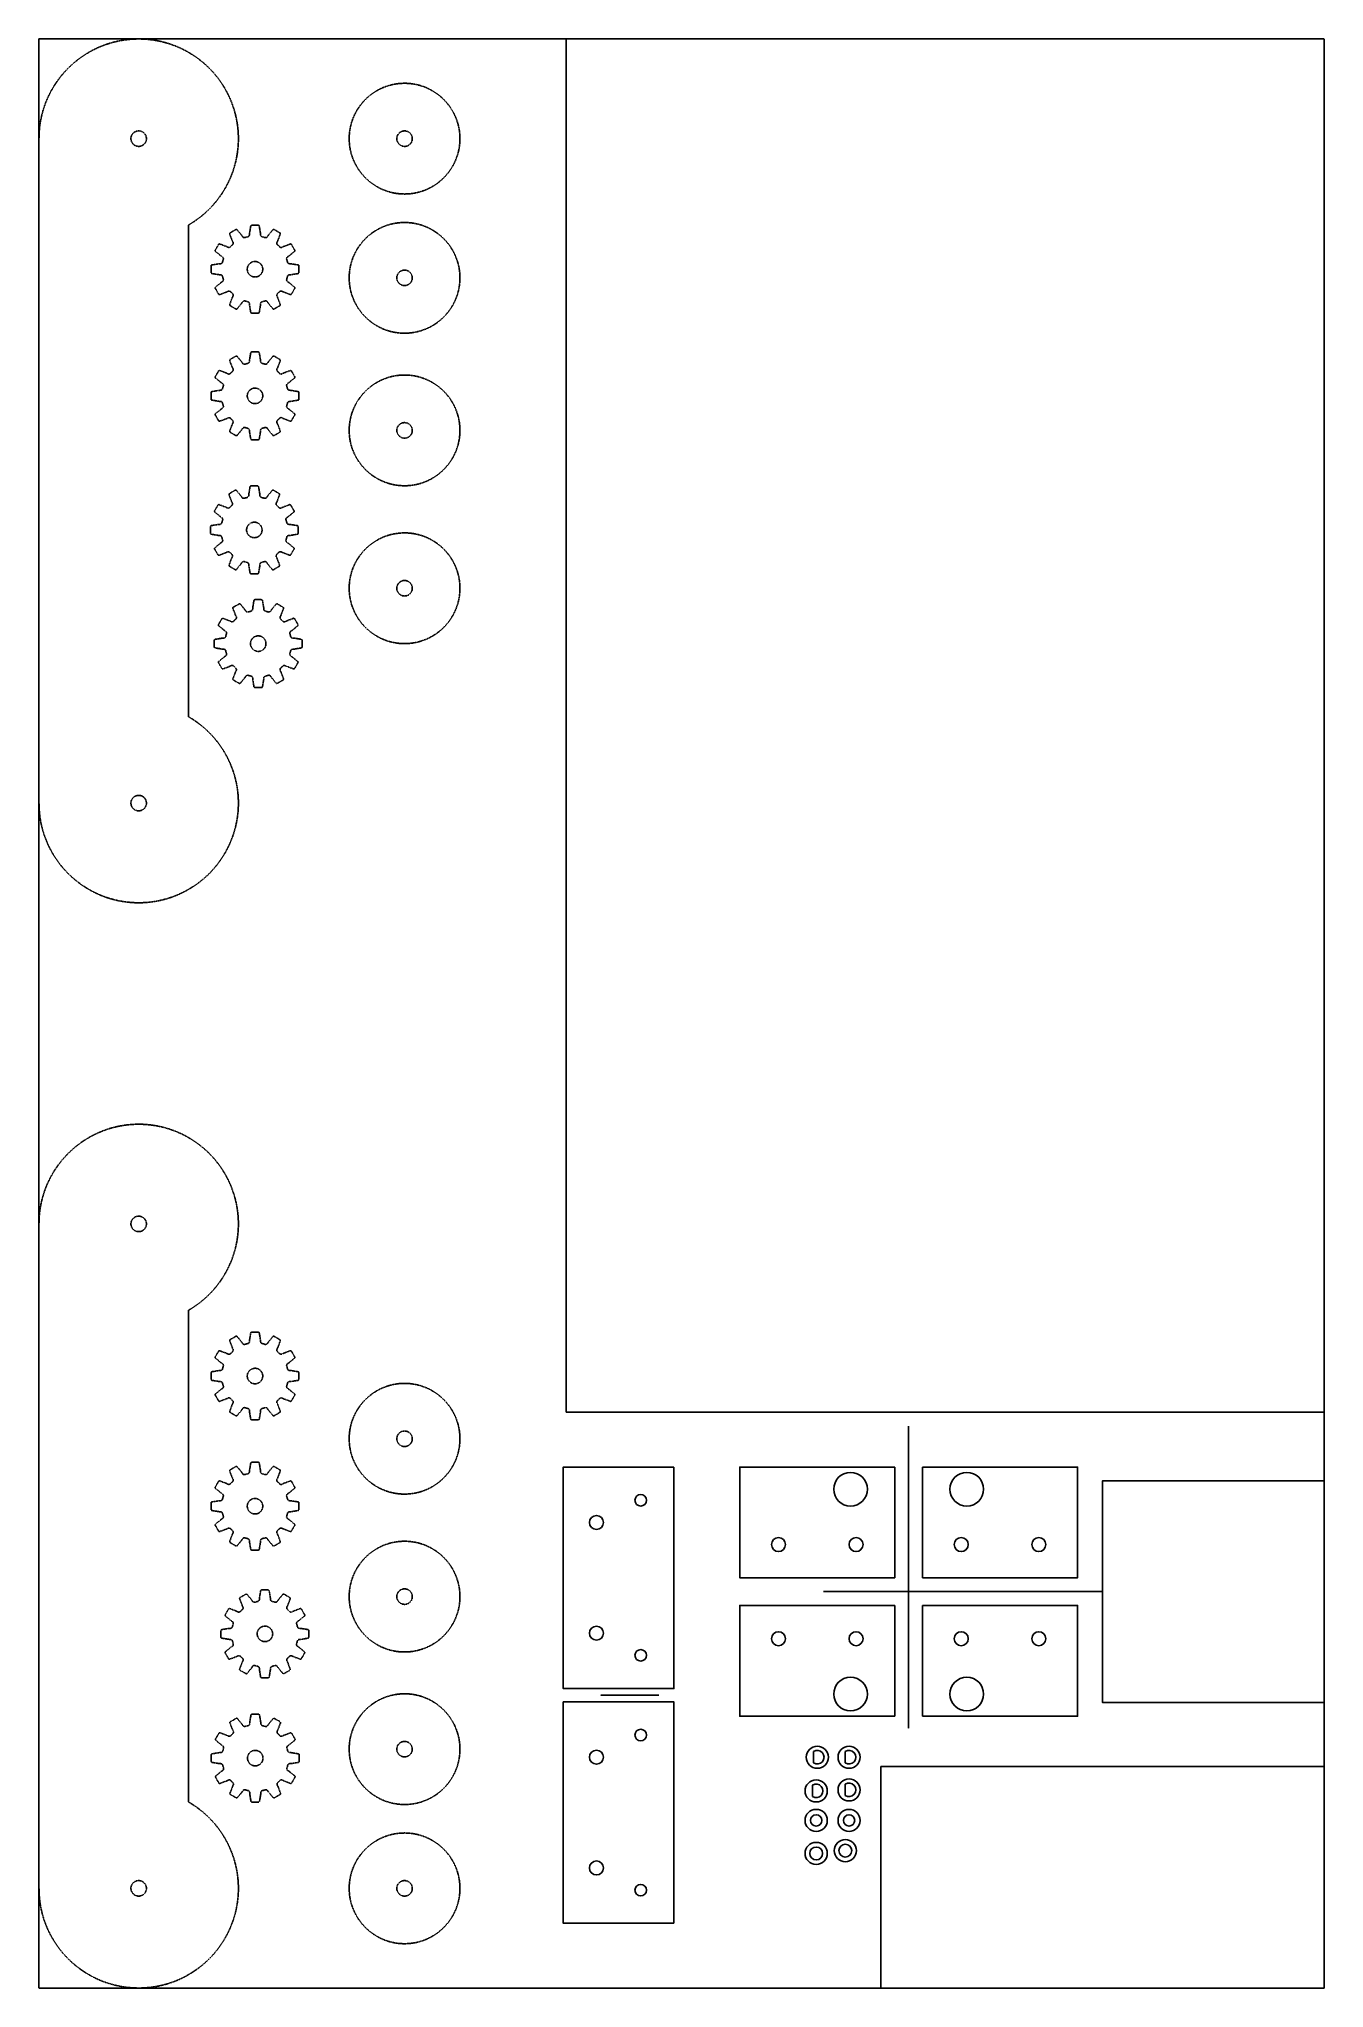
# Model space of a CAD drawing. Header units: millimetres. Extents: x -290 to 290, y -440 to 440.
import ezdxf

# ---------------------------------------------------------------- set-up
doc = ezdxf.new("R2010")
doc.units = ezdxf.units.MM
doc.linetypes.add('DASHED', pattern=[0.2067, 0.1654, -0.0413])

msp = doc.modelspace()

# ---------------------------------------------------------------- linework, layer by layer
at = {"color": 190, "linetype": 'DASHED', "lineweight": 25, "true_color": 0x8018ff}
for p, q in [((-290, 440), (-290, -440)), ((-290, 440), (290, 440)), ((-52, -180), (-52, 440)), ((290, -440), (290, 440)), ((-290, 395), (-290, 95)), ((-222.5, 133.97), (-222.5, 356.03)), ((-203.68, 352.49), (-201.17, 353.94)), ((-200.53, 353.82), (-198.62, 351.5)), ((-194.93, 352.49), (-194.44, 355.45)), ((-193.95, 355.87), (-191.05, 355.87)), ((-190.56, 355.45), (-190.07, 352.49)), ((-186.38, 351.5), (-184.47, 353.82)), ((-183.83, 353.94), (-181.32, 352.49)), ((-210.41, 344.69), (-208.96, 347.21)), ((-207.97, 342.15), (-210.29, 344.06)), ((-208.35, 347.42), (-205.54, 346.36)), ((-202.84, 349.06), (-203.9, 351.88)), ((-181.1, 351.88), (-182.16, 349.06)), ((-179.46, 346.36), (-176.65, 347.42)), ((-174.71, 344.06), (-177.03, 342.15)), ((-176.04, 347.21), (-174.59, 344.69)), ((-212.34, 334.58), (-212.34, 337.48)), ((-211.92, 337.97), (-208.96, 338.46)), ((-176.86, 338.53), (-176.89, 338.53)), ((-176.04, 338.46), (-173.08, 337.97)), ((-172.66, 337.48), (-172.66, 334.58)), ((-208.96, 333.6), (-211.92, 334.08)), ((-208.96, 324.85), (-210.41, 327.36)), ((-210.29, 328), (-207.97, 329.91)), ((-205.54, 325.69), (-208.35, 324.63)), ((-176.65, 324.63), (-179.46, 325.69)), ((-177.03, 329.91), (-174.71, 328)), ((-176.89, 333.53), (-176.86, 333.53)), ((-173.08, 334.08), (-176.04, 333.6)), ((-174.59, 327.36), (-176.04, 324.85)), ((-203.9, 320.18), (-202.84, 322.99)), ((-201.17, 318.12), (-203.68, 319.57)), ((-198.62, 320.56), (-200.53, 318.23)), ((-194.44, 316.6), (-194.93, 319.57)), ((-190.07, 319.57), (-190.56, 316.6)), ((-184.47, 318.23), (-186.38, 320.56)), ((-181.32, 319.57), (-183.83, 318.12)), ((-182.16, 322.99), (-181.1, 320.18)), ((-191.05, 316.19), (-193.95, 316.19)), ((-202.84, 291.91), (-203.9, 294.72)), ((-203.68, 295.33), (-201.17, 296.78)), ((-200.53, 296.66), (-198.62, 294.34)), ((-194.93, 295.33), (-194.44, 298.3)), ((-193.95, 298.71), (-191.05, 298.71)), ((-190.56, 298.3), (-190.07, 295.33)), ((-186.38, 294.34), (-184.47, 296.66)), ((-183.83, 296.78), (-181.32, 295.33)), ((-181.1, 294.72), (-182.16, 291.91)), ((-210.41, 287.54), (-208.96, 290.05)), ((-207.97, 284.99), (-210.29, 286.9)), ((-208.35, 290.27), (-205.54, 289.21)), ((-179.46, 289.21), (-176.65, 290.27)), ((-174.71, 286.9), (-177.03, 284.99)), ((-176.04, 290.05), (-174.59, 287.54)), ((-212.34, 277.42), (-212.34, 280.32)), ((-211.92, 280.81), (-208.96, 281.3)), ((-208.96, 276.44), (-211.92, 276.93)), ((-176.86, 281.37), (-176.89, 281.37)), ((-176.89, 276.37), (-176.86, 276.37)), ((-176.04, 281.3), (-173.08, 280.81)), ((-173.08, 276.93), (-176.04, 276.44)), ((-172.66, 280.32), (-172.66, 277.42)), ((-208.96, 267.69), (-210.41, 270.21)), ((-210.29, 270.84), (-207.97, 272.75)), ((-205.54, 268.53), (-208.35, 267.47)), ((-203.9, 263.02), (-202.84, 265.83)), ((-182.16, 265.83), (-181.1, 263.02)), ((-176.65, 267.47), (-179.46, 268.53)), ((-177.03, 272.75), (-174.71, 270.84)), ((-174.59, 270.21), (-176.04, 267.69)), ((-201.17, 260.96), (-203.68, 262.41)), ((-198.62, 263.4), (-200.53, 261.08)), ((-194.44, 259.45), (-194.93, 262.41)), ((-191.05, 259.03), (-193.95, 259.03)), ((-190.07, 262.41), (-190.56, 259.45)), ((-184.47, 261.08), (-186.38, 263.4)), ((-181.32, 262.41), (-183.83, 260.96)), ((-195.24, 234.79), (-194.75, 237.76)), ((-194.26, 238.18), (-191.36, 238.18)), ((-190.86, 237.76), (-190.37, 234.79)), ((-210.72, 227), (-209.27, 229.51)), ((-208.66, 229.73), (-205.84, 228.67)), ((-203.14, 231.37), (-204.2, 234.18)), ((-203.98, 234.79), (-201.47, 236.24)), ((-200.84, 236.13), (-198.93, 233.8)), ((-186.69, 233.8), (-184.78, 236.13)), ((-184.14, 236.24), (-181.63, 234.79)), ((-181.41, 234.18), (-182.47, 231.37)), ((-179.77, 228.67), (-176.96, 229.73)), ((-176.35, 229.51), (-174.9, 227)), ((-212.23, 220.28), (-209.26, 220.77)), ((-208.28, 224.45), (-210.6, 226.36)), ((-175.01, 226.36), (-177.34, 224.45)), ((-177.16, 220.83), (-177.19, 220.83)), ((-176.35, 220.77), (-173.38, 220.28)), ((-212.65, 216.88), (-212.65, 219.78)), ((-209.26, 215.9), (-212.23, 216.39)), ((-210.6, 210.3), (-208.28, 212.21)), ((-177.34, 212.21), (-175.01, 210.3)), ((-177.19, 215.83), (-177.16, 215.83)), ((-173.38, 216.39), (-176.35, 215.9)), ((-172.96, 219.78), (-172.96, 216.88)), ((-209.27, 207.16), (-210.72, 209.67)), ((-205.84, 208), (-208.66, 206.94)), ((-204.2, 202.48), (-203.14, 205.3)), ((-198.93, 202.86), (-200.84, 200.54)), ((-184.78, 200.54), (-186.69, 202.86)), ((-182.47, 205.3), (-181.41, 202.48)), ((-176.96, 206.94), (-179.77, 208)), ((-174.9, 209.67), (-176.35, 207.16)), ((-201.47, 200.42), (-203.98, 201.87)), ((-194.75, 198.91), (-195.24, 201.88)), ((-191.36, 198.49), (-194.26, 198.49)), ((-190.37, 201.88), (-190.86, 198.91)), ((-181.63, 201.87), (-184.14, 200.42)), ((-202.23, 183.46), (-199.71, 184.91)), ((-193.48, 183.46), (-192.99, 186.43)), ((-192.5, 186.85), (-189.6, 186.85)), ((-189.11, 186.43), (-188.62, 183.46)), ((-182.38, 184.91), (-179.87, 183.46)), ((-208.96, 175.67), (-207.51, 178.18)), ((-206.9, 178.4), (-204.09, 177.34)), ((-201.39, 180.04), (-202.45, 182.85)), ((-199.08, 184.8), (-197.17, 182.47)), ((-184.93, 182.47), (-183.02, 184.8)), ((-179.65, 182.85), (-180.71, 180.04)), ((-178.01, 177.34), (-175.2, 178.4)), ((-174.59, 178.18), (-173.14, 175.67)), ((-210.89, 165.55), (-210.89, 168.45)), ((-210.47, 168.95), (-207.51, 169.44)), ((-206.52, 173.12), (-208.84, 175.03)), ((-173.26, 175.03), (-175.58, 173.12)), ((-175.41, 169.5), (-175.44, 169.5)), ((-174.59, 169.44), (-171.62, 168.95)), ((-171.21, 168.45), (-171.21, 165.55)), ((-207.51, 164.57), (-210.47, 165.06)), ((-208.84, 158.97), (-206.52, 160.88)), ((-175.58, 160.88), (-173.26, 158.97)), ((-175.44, 164.5), (-175.41, 164.5)), ((-171.62, 165.06), (-174.59, 164.57)), ((-207.51, 155.83), (-208.96, 158.34)), ((-204.09, 156.67), (-206.9, 155.61)), ((-202.45, 151.15), (-201.39, 153.97)), ((-199.71, 149.09), (-202.23, 150.54)), ((-197.17, 151.53), (-199.08, 149.21)), ((-192.99, 147.58), (-193.48, 150.55)), ((-188.62, 150.55), (-189.11, 147.58)), ((-183.02, 149.21), (-184.93, 151.53)), ((-179.87, 150.54), (-182.38, 149.09)), ((-180.71, 153.97), (-179.65, 151.15)), ((-175.2, 155.61), (-178.01, 156.67)), ((-173.14, 158.34), (-174.59, 155.83)), ((-189.6, 147.16), (-192.5, 147.16)), ((-290, -95), (-290, -395)), ((-222.5, -133.97), (-222.5, -356.03)), ((-202.84, -150.65), (-203.9, -147.84)), ((-203.68, -147.23), (-201.17, -145.78)), ((-200.53, -145.89), (-198.62, -148.22)), ((-194.93, -147.23), (-194.44, -144.26)), ((-193.95, -143.84), (-191.05, -143.84)), ((-190.56, -144.26), (-190.07, -147.23)), ((-186.38, -148.22), (-184.47, -145.89)), ((-183.83, -145.78), (-181.32, -147.23)), ((-181.1, -147.84), (-182.16, -150.65)), ((-210.41, -155.02), (-208.96, -152.51)), ((-207.97, -157.57), (-210.29, -155.66)), ((-208.35, -152.29), (-205.54, -153.35)), ((-179.46, -153.35), (-176.65, -152.29)), ((-174.71, -155.66), (-177.03, -157.57)), ((-176.04, -152.51), (-174.59, -155.02)), ((-212.34, -165.14), (-212.34, -162.24)), ((-211.92, -161.74), (-208.96, -161.25)), ((-208.96, -166.12), (-211.92, -165.63)), ((-176.86, -161.19), (-176.89, -161.19)), ((-176.89, -166.19), (-176.86, -166.19)), ((-176.04, -161.25), (-173.08, -161.74)), ((-173.08, -165.63), (-176.04, -166.12)), ((-172.66, -162.24), (-172.66, -165.14)), ((-208.96, -174.87), (-210.41, -172.35)), ((-210.29, -171.72), (-207.97, -169.81)), ((-205.54, -174.02), (-208.35, -175.08)), ((-176.65, -175.08), (-179.46, -174.02)), ((-177.03, -169.81), (-174.71, -171.72)), ((-174.59, -172.35), (-176.04, -174.87)), ((-203.9, -179.54), (-202.84, -176.72)), ((-201.17, -181.6), (-203.68, -180.15)), ((-198.62, -179.16), (-200.53, -181.48)), ((-194.44, -183.11), (-194.93, -180.15)), ((-191.05, -183.53), (-193.95, -183.53)), ((-190.07, -180.15), (-190.56, -183.11)), ((-184.47, -181.48), (-186.38, -179.16)), ((-181.32, -180.15), (-183.83, -181.6)), ((-182.16, -176.72), (-181.1, -179.54)), ((-52, -180), (290, -180)), ((102.53, -186.37), (102.53, -322.88)), ((-208.35, -211.07), (-205.54, -212.13)), ((-202.84, -209.43), (-203.9, -206.62)), ((-203.68, -206.01), (-201.17, -204.56)), ((-200.53, -204.67), (-198.62, -207)), ((-194.93, -206.01), (-194.44, -203.04)), ((-193.95, -202.63), (-191.05, -202.63)), ((-190.56, -203.04), (-190.07, -206.01)), ((-186.38, -207), (-184.47, -204.67)), ((-183.83, -204.56), (-181.32, -206.01)), ((-181.1, -206.62), (-182.16, -209.43)), ((-179.46, -212.13), (-176.65, -211.07)), ((-210.41, -213.8), (-208.96, -211.29)), ((-207.97, -216.35), (-210.29, -214.44)), ((-174.71, -214.44), (-177.03, -216.35)), ((-176.86, -219.97), (-176.89, -219.97)), ((-176.04, -211.29), (-174.59, -213.8)), ((-212.34, -223.92), (-212.34, -221.02)), ((-211.92, -220.52), (-208.96, -220.04)), ((-208.96, -224.9), (-211.92, -224.41)), ((-210.29, -230.5), (-207.97, -228.59)), ((-177.03, -228.59), (-174.71, -230.5)), ((-176.89, -224.97), (-176.86, -224.97)), ((-176.04, -220.04), (-173.08, -220.52)), ((-173.08, -224.41), (-176.04, -224.9)), ((-172.66, -221.02), (-172.66, -223.92)), ((-208.96, -233.65), (-210.41, -231.13)), ((-205.54, -232.8), (-208.35, -233.86)), ((-203.9, -238.32), (-202.84, -235.5)), ((-182.16, -235.5), (-181.1, -238.32)), ((-176.65, -233.86), (-179.46, -232.8)), ((-174.59, -231.13), (-176.04, -233.65)), ((-201.17, -240.38), (-203.68, -238.93)), ((-198.62, -237.94), (-200.53, -240.26)), ((-194.44, -241.89), (-194.93, -238.93)), ((-191.05, -242.31), (-193.95, -242.31)), ((-190.07, -238.93), (-190.56, -241.89)), ((-184.47, -240.26), (-186.38, -237.94)), ((-181.32, -238.93), (-183.83, -240.38)), ((-199.2, -263.65), (-196.69, -262.2)), ((-196.05, -262.31), (-194.14, -264.64)), ((-190.46, -263.65), (-189.97, -260.68)), ((-189.47, -260.26), (-186.57, -260.26)), ((-186.08, -260.68), (-185.59, -263.65)), ((-181.9, -264.64), (-179.99, -262.31)), ((-179.36, -262.2), (-176.85, -263.65)), ((190, -261.04), (64.05, -261.04)), ((-205.93, -271.44), (-204.48, -268.93)), ((-203.49, -273.99), (-205.82, -272.08)), ((-203.87, -268.71), (-201.06, -269.77)), ((-198.36, -267.07), (-199.42, -264.26)), ((-176.63, -264.26), (-177.69, -267.07)), ((-174.99, -269.77), (-172.17, -268.71)), ((-170.23, -272.08), (-172.55, -273.99)), ((-171.56, -268.93), (-170.11, -271.44)), ((-207.87, -281.56), (-207.87, -278.66)), ((-207.45, -278.16), (-204.48, -277.67)), ((-172.38, -277.61), (-172.41, -277.61)), ((-171.57, -277.67), (-168.6, -278.16)), ((-168.18, -278.66), (-168.18, -281.56)), ((-204.48, -282.54), (-207.45, -282.05)), ((-204.48, -291.29), (-205.93, -288.77)), ((-205.82, -288.14), (-203.49, -286.23)), ((-172.55, -286.23), (-170.23, -288.14)), ((-172.41, -282.61), (-172.38, -282.61)), ((-168.6, -282.05), (-171.57, -282.54)), ((-170.11, -288.77), (-171.56, -291.29)), ((-201.06, -290.44), (-203.87, -291.5)), ((-199.42, -295.96), (-198.36, -293.14)), ((-196.69, -298.02), (-199.2, -296.57)), ((-194.14, -295.58), (-196.05, -297.9)), ((-189.97, -299.53), (-190.46, -296.56)), ((-185.59, -296.56), (-186.08, -299.53)), ((-179.99, -297.9), (-181.9, -295.58)), ((-176.85, -296.57), (-179.36, -298.02)), ((-177.69, -293.14), (-176.63, -295.96)), ((-172.17, -291.5), (-174.99, -290.44)), ((-186.57, -299.95), (-189.47, -299.95)), ((-10.22, -307.79), (-36.51, -307.79)), ((-194.83, -319.74), (-194.34, -316.77)), ((-193.84, -316.35), (-190.94, -316.35)), ((-190.45, -316.77), (-189.96, -319.74)), ((-210.3, -327.53), (-208.85, -325.02)), ((-208.24, -324.8), (-205.43, -325.86)), ((-202.73, -323.16), (-203.79, -320.35)), ((-203.57, -319.74), (-201.06, -318.29)), ((-200.42, -318.4), (-198.51, -320.73)), ((-186.27, -320.73), (-184.36, -318.4)), ((-183.73, -318.29), (-181.21, -319.74)), ((-181, -320.35), (-182.06, -323.16)), ((-179.36, -325.86), (-176.54, -324.8)), ((-175.93, -325.02), (-174.48, -327.53)), ((-211.82, -334.25), (-208.85, -333.76)), ((-207.86, -330.08), (-210.19, -328.17)), ((-174.6, -328.17), (-176.92, -330.08)), ((-176.75, -333.7), (-176.78, -333.7)), ((-175.94, -333.76), (-172.97, -334.25)), ((-212.24, -337.65), (-212.24, -334.75)), ((-208.85, -338.63), (-211.82, -338.14)), ((-210.19, -344.23), (-207.86, -342.32)), ((-176.92, -342.32), (-174.6, -344.23)), ((-176.78, -338.7), (-176.75, -338.7)), ((-172.97, -338.14), (-175.94, -338.63)), ((-172.55, -334.75), (-172.55, -337.65)), ((90, -440), (90, -340)), ((90, -340), (290, -340)), ((290, -340), (290, -440)), ((-208.85, -347.38), (-210.3, -344.86)), ((-205.43, -346.53), (-208.24, -347.59)), ((-203.79, -352.05), (-202.73, -349.23)), ((-198.51, -351.67), (-200.42, -353.99)), ((-184.36, -353.99), (-186.27, -351.67)), ((-182.06, -349.23), (-181, -352.05)), ((-176.54, -347.59), (-179.36, -346.53)), ((-174.48, -344.86), (-175.93, -347.38)), ((-201.06, -354.11), (-203.57, -352.66)), ((-194.34, -355.62), (-194.83, -352.66)), ((-190.94, -356.04), (-193.84, -356.04)), ((-189.96, -352.66), (-190.45, -355.62)), ((-181.21, -352.66), (-183.73, -354.11)), ((-290, -440), (290, -440)), ((290, -440), (90, -440))]:
    msp.add_line(p, q, dxfattribs=at)
for p, q in [((96.29, -204.79), (96.29, -254.79)), ((96.29, -204.79), (96.29, -214.79)), ((108.77, -204.79), (108.77, -254.79)), ((108.77, -204.79), (108.77, -214.79)), ((96.29, -254.79), (96.29, -239.79)), ((108.77, -254.79), (108.77, -239.79)), ((96.29, -267.28), (96.29, -282.28)), ((96.29, -317.28), (96.29, -267.28)), ((108.77, -267.28), (108.77, -282.28)), ((108.77, -317.28), (108.77, -267.28)), ((96.29, -317.28), (96.29, -307.28)), ((108.77, -317.28), (108.77, -307.28))]:
    msp.add_line(p, q)
for points in [[(-3.41, -204.79), (-53.41, -204.79), (-53.41, -304.79), (-3.41, -304.79)], [(290, -211.04), (190, -211.04), (190, -311.04), (290, -311.04)], [(-3.41, -410.79), (-53.41, -410.79), (-53.41, -310.79), (-3.41, -310.79)]]:
    msp.add_lwpolyline(points, close=True)
for points in [[(96.29, -254.79), (26.29, -254.79), (26.29, -204.79), (96.29, -204.79)], [(108.77, -254.79), (178.77, -254.79), (178.77, -204.79), (108.77, -204.79)], [(96.29, -267.28), (26.29, -267.28), (26.29, -317.28), (96.29, -317.28)], [(108.77, -267.28), (178.77, -267.28), (178.77, -317.28), (108.77, -317.28)]]:
    msp.add_lwpolyline(points)
for points in [[(59.59, -338.33), (59.59, -333.26, -1.875771)], [(73.94, -338.33), (73.94, -333.26, -1.875771)], [(59.09, -353.53), (59.09, -348.46, -1.875771)], [(73.94, -353.07), (73.94, -348, -1.875771)]]:
    msp.add_lwpolyline(points, format="xyb", close=True)
for centre, radius in [((-125, 395), 25), ((-245, 395), 3.5), ((-125, 395), 3.5), ((-125, 332.15), 25), ((-192.5, 336.03), 3.5), ((-125, 332.15), 3.5), ((-192.5, 278.87), 3.5), ((-125, 263.28), 25), ((-125, 263.28), 3.5), ((-192.81, 218.33), 3.5), ((-125, 192), 25), ((-125, 192), 3.5), ((-191.05, 167), 3.5), ((-245, 95), 3.5), ((-245, -95), 3.5), ((-192.5, -163.69), 3.5), ((-125, -192), 25), ((-125, -192), 3.5), ((-192.5, -222.47), 3.5), ((-125, -263.28), 25), ((-125, -263.28), 3.5), ((-188.02, -280.11), 3.5), ((-125, -332.15), 25), ((-192.39, -336.2), 3.5), ((-125, -332.15), 3.5), ((-125, -395), 25), ((-245, -395), 3.5), ((-125, -395), 3.5)]:
    msp.add_circle(centre, radius, dxfattribs=at)
for centre, radius in [((76.29, -214.79), 7.6), ((128.77, -214.79), 7.6), ((-18.41, -219.79), 2.6), ((-38.41, -229.79), 3.15), ((43.79, -239.79), 3.15), ((78.79, -239.79), 3.15), ((126.27, -239.79), 3.15), ((161.27, -239.79), 3.15), ((-38.41, -279.79), 3.15), ((43.79, -282.28), 3.15), ((78.79, -282.28), 3.15), ((126.27, -282.28), 3.15), ((161.27, -282.28), 3.15), ((-18.41, -289.79), 2.6), ((76.29, -307.28), 7.6), ((128.77, -307.28), 7.6), ((-18.41, -325.79), 2.6), ((-38.41, -335.79), 3.15), ((61.29, -335.79), 5), ((75.64, -335.79), 5), ((60.79, -351), 5), ((75.64, -350.54), 5), ((60.79, -364.34), 5), ((75.64, -364.34), 5), ((60.79, -364.34), 2.55), ((75.64, -364.34), 2.55), ((60.79, -379.23), 5), ((60.79, -379.23), 2.9), ((73.94, -377.97), 5), ((73.94, -377.97), 2.9), ((-38.41, -385.79), 3.15), ((-18.41, -395.79), 2.6)]:
    msp.add_circle(centre, radius)
for centre, radius, start, end in [((-245, 395), 45, 300, 180), ((-203.43, 352.06), 0.5, 120, 200.63504), ((-200.92, 353.51), 0.5, 39.36496, 120), ((-190, 351.67), 5, 170.63504, 180), ((-193.95, 355.37), 0.5, 90, 170.63504), ((-191.05, 355.37), 0.5, 9.36496, 90), ((-195, 351.67), 5, 0, 9.36496), ((-184.08, 353.51), 0.5, 60, 140.63504), ((-181.57, 352.06), 0.5, 339.36496, 60), ((-209.98, 344.44), 0.5, 150, 230.63504), ((-208.53, 346.96), 0.5, 69.36496, 150), ((-207.3, 341.69), 5, 60, 69.36496), ((-204.27, 346.87), 1, 240, 317.36437), ((-192.5, 336.03), 15, 132.63563, 137.36437), ((-198.16, 350.83), 5, 200.63504, 210), ((-203.34, 347.8), 1, 312.63563, 30), ((-202.49, 348.33), 5, 30, 39.36496), ((-197.28, 351.3), 1, 210, 287.36437), ((-192.5, 336.03), 15, 102.63563, 107.36437), ((-196, 351.64), 1, 282.63563, 0), ((-189, 351.64), 1, 180, 257.36437), ((-192.5, 336.03), 15, 72.63563, 77.36437), ((-187.72, 351.3), 1, 252.63563, 330), ((-182.51, 348.33), 5, 140.63504, 150), ((-181.66, 347.8), 1, 150, 227.36437), ((-186.84, 350.83), 5, 330, 339.36496), ((-192.5, 336.03), 15, 42.63563, 47.36437), ((-180.73, 346.87), 1, 222.63563, 300), ((-177.7, 341.69), 5, 110.63504, 120), ((-176.47, 346.96), 0.5, 30, 110.63504), ((-175.02, 344.44), 0.5, 309.36496, 30), ((-211.84, 337.48), 0.5, 99.36496, 180), ((-211.84, 334.58), 0.5, 180, 260.63504), ((-208.14, 333.53), 5, 90, 99.36496), ((-208.11, 339.53), 1, 270, 347.36437), ((-204.8, 346.02), 5, 230.63504, 240), ((-207.77, 340.8), 1, 342.63563, 60), ((-192.5, 336.03), 15, 162.63563, 167.36437), ((-177.23, 340.8), 1, 120, 197.36437), ((-192.5, 336.03), 15, 12.63563, 17.36437), ((-176.89, 339.53), 1, 192.63563, 270), ((-180.2, 346.02), 5, 300, 309.36496), ((-176.86, 333.53), 5, 80.63504, 90), ((-173.16, 337.48), 0.5, 0, 80.63504), ((-173.16, 334.58), 0.5, 279.36496, 0), ((-209.98, 327.61), 0.5, 129.36496, 210), ((-208.14, 338.53), 5, 260.63504, 270), ((-208.11, 332.53), 1, 12.63563, 90), ((-204.8, 326.04), 5, 120, 129.36496), ((-207.77, 331.25), 1, 300, 17.36437), ((-192.5, 336.03), 15, 192.63563, 197.36437), ((-207.3, 330.37), 5, 290.63504, 300), ((-204.27, 325.19), 1, 42.63563, 120), ((-192.5, 336.03), 15, 222.63563, 227.36437), ((-192.5, 336.03), 15, 312.63563, 317.36437), ((-180.73, 325.19), 1, 60, 137.36437), ((-177.7, 330.37), 5, 240, 249.36496), ((-177.23, 331.25), 1, 162.63563, 240), ((-192.5, 336.03), 15, 342.63563, 347.36437), ((-176.89, 332.53), 1, 90, 167.36437), ((-180.2, 326.04), 5, 50.63504, 60), ((-176.86, 338.53), 5, 270, 279.36496), ((-175.02, 327.61), 0.5, 330, 50.63504), ((-208.53, 325.1), 0.5, 210, 290.63504), ((-203.43, 320), 0.5, 159.36496, 240), ((-198.16, 321.23), 5, 150, 159.36496), ((-203.34, 324.26), 1, 330, 47.36437), ((-200.92, 318.55), 0.5, 240, 320.63504), ((-202.49, 323.73), 5, 320.63504, 330), ((-197.28, 320.76), 1, 72.63563, 150), ((-192.5, 336.03), 15, 252.63563, 257.36437), ((-196, 320.42), 1, 0, 77.36437), ((-190, 320.38), 5, 180, 189.36496), ((-195, 320.38), 5, 350.63504, 0), ((-189, 320.42), 1, 102.63563, 180), ((-192.5, 336.03), 15, 282.63563, 287.36437), ((-187.72, 320.76), 1, 30, 107.36437), ((-182.51, 323.73), 5, 210, 219.36496), ((-184.08, 318.55), 0.5, 219.36496, 300), ((-181.66, 324.26), 1, 132.63563, 210), ((-186.84, 321.23), 5, 20.63504, 30), ((-181.57, 320), 0.5, 300, 20.63504), ((-176.47, 325.1), 0.5, 249.36496, 330), ((-193.95, 316.69), 0.5, 189.36496, 270), ((-191.05, 316.69), 0.5, 270, 350.63504), ((-203.43, 294.9), 0.5, 120, 200.63504), ((-198.16, 293.67), 5, 200.63504, 210), ((-203.34, 290.64), 1, 312.63563, 30), ((-200.92, 296.35), 0.5, 39.36496, 120), ((-202.49, 291.17), 5, 30, 39.36496), ((-197.28, 294.14), 1, 210, 287.36437), ((-192.5, 278.87), 15, 102.63563, 107.36437), ((-196, 294.48), 1, 282.63563, 0), ((-190, 294.51), 5, 170.63504, 180), ((-193.95, 298.21), 0.5, 90, 170.63504), ((-191.05, 298.21), 0.5, 9.36496, 90), ((-195, 294.51), 5, 0, 9.36496), ((-189, 294.48), 1, 180, 257.36437), ((-192.5, 278.87), 15, 72.63563, 77.36437), ((-187.72, 294.14), 1, 252.63563, 330), ((-182.51, 291.17), 5, 140.63504, 150), ((-184.08, 296.35), 0.5, 60, 140.63504), ((-181.66, 290.64), 1, 150, 227.36437), ((-186.84, 293.67), 5, 330, 339.36496), ((-181.57, 294.9), 0.5, 339.36496, 60), ((-209.98, 287.29), 0.5, 150, 230.63504), ((-208.53, 289.8), 0.5, 69.36496, 150), ((-208.11, 282.37), 1, 270, 347.36437), ((-204.8, 288.86), 5, 230.63504, 240), ((-207.77, 283.65), 1, 342.63563, 60), ((-192.5, 278.87), 15, 162.63563, 167.36437), ((-207.3, 284.53), 5, 60, 69.36496), ((-204.27, 289.71), 1, 240, 317.36437), ((-192.5, 278.87), 15, 132.63563, 137.36437), ((-192.5, 278.87), 15, 42.63563, 47.36437), ((-180.73, 289.71), 1, 222.63563, 300), ((-177.7, 284.53), 5, 110.63504, 120), ((-177.23, 283.65), 1, 120, 197.36437), ((-192.5, 278.87), 15, 12.63563, 17.36437), ((-176.89, 282.37), 1, 192.63563, 270), ((-180.2, 288.86), 5, 300, 309.36496), ((-176.47, 289.8), 0.5, 30, 110.63504), ((-175.02, 287.29), 0.5, 309.36496, 30), ((-211.84, 280.32), 0.5, 99.36496, 180), ((-211.84, 277.42), 0.5, 180, 260.63504), ((-208.14, 276.37), 5, 90, 99.36496), ((-208.14, 281.37), 5, 260.63504, 270), ((-208.11, 275.37), 1, 12.63563, 90), ((-204.8, 268.88), 5, 120, 129.36496), ((-207.77, 274.1), 1, 300, 17.36437), ((-192.5, 278.87), 15, 192.63563, 197.36437), ((-177.23, 274.1), 1, 162.63563, 240), ((-192.5, 278.87), 15, 342.63563, 347.36437), ((-176.89, 275.37), 1, 90, 167.36437), ((-180.2, 268.88), 5, 50.63504, 60), ((-176.86, 276.37), 5, 80.63504, 90), ((-176.86, 281.37), 5, 270, 279.36496), ((-173.16, 280.32), 0.5, 0, 80.63504), ((-173.16, 277.42), 0.5, 279.36496, 0), ((-209.98, 270.46), 0.5, 129.36496, 210), ((-208.53, 267.94), 0.5, 210, 290.63504), ((-207.3, 273.21), 5, 290.63504, 300), ((-204.27, 268.03), 1, 42.63563, 120), ((-192.5, 278.87), 15, 222.63563, 227.36437), ((-198.16, 264.07), 5, 150, 159.36496), ((-203.34, 267.1), 1, 330, 47.36437), ((-202.49, 266.57), 5, 320.63504, 330), ((-197.28, 263.6), 1, 72.63563, 150), ((-192.5, 278.87), 15, 252.63563, 257.36437), ((-196, 263.26), 1, 0, 77.36437), ((-189, 263.26), 1, 102.63563, 180), ((-192.5, 278.87), 15, 282.63563, 287.36437), ((-187.72, 263.6), 1, 30, 107.36437), ((-182.51, 266.57), 5, 210, 219.36496), ((-181.66, 267.1), 1, 132.63563, 210), ((-186.84, 264.07), 5, 20.63504, 30), ((-192.5, 278.87), 15, 312.63563, 317.36437), ((-180.73, 268.03), 1, 60, 137.36437), ((-177.7, 273.21), 5, 240, 249.36496), ((-176.47, 267.94), 0.5, 249.36496, 330), ((-175.02, 270.46), 0.5, 330, 50.63504), ((-203.43, 262.84), 0.5, 159.36496, 240), ((-200.92, 261.39), 0.5, 240, 320.63504), ((-190, 263.23), 5, 180, 189.36496), ((-193.95, 259.53), 0.5, 189.36496, 270), ((-191.05, 259.53), 0.5, 270, 350.63504), ((-195, 263.23), 5, 350.63504, 0), ((-184.08, 261.39), 0.5, 219.36496, 300), ((-181.57, 262.84), 0.5, 300, 20.63504), ((-194.26, 237.68), 0.5, 90, 170.63504), ((-191.36, 237.68), 0.5, 9.36496, 90), ((-208.83, 229.26), 0.5, 69.36496, 150), ((-203.73, 234.36), 0.5, 120, 200.63504), ((-192.81, 218.33), 15, 132.63563, 137.36437), ((-198.46, 233.13), 5, 200.63504, 210), ((-203.64, 230.1), 1, 312.63563, 30), ((-201.22, 235.81), 0.5, 39.36496, 120), ((-202.79, 230.63), 5, 30, 39.36496), ((-197.58, 233.6), 1, 210, 287.36437), ((-192.81, 218.33), 15, 102.63563, 107.36437), ((-196.31, 233.95), 1, 282.63563, 0), ((-190.31, 233.98), 5, 170.63504, 180), ((-195.31, 233.98), 5, 0, 9.36496), ((-189.31, 233.95), 1, 180, 257.36437), ((-192.81, 218.33), 15, 72.63563, 77.36437), ((-188.03, 233.6), 1, 252.63563, 330), ((-182.82, 230.63), 5, 140.63504, 150), ((-184.39, 235.81), 0.5, 60, 140.63504), ((-181.97, 230.1), 1, 150, 227.36437), ((-187.15, 233.13), 5, 330, 339.36496), ((-192.81, 218.33), 15, 42.63563, 47.36437), ((-181.88, 234.36), 0.5, 339.36496, 60), ((-176.78, 229.26), 0.5, 30, 110.63504), ((-212.15, 219.78), 0.5, 99.36496, 180), ((-210.28, 226.75), 0.5, 150, 230.63504), ((-208.45, 215.83), 5, 90, 99.36496), ((-208.42, 221.83), 1, 270, 347.36437), ((-205.1, 228.32), 5, 230.63504, 240), ((-208.08, 223.11), 1, 342.63563, 60), ((-192.81, 218.33), 15, 162.63563, 167.36437), ((-207.6, 223.99), 5, 60, 69.36496), ((-204.58, 229.17), 1, 240, 317.36437), ((-181.04, 229.17), 1, 222.63563, 300), ((-178.01, 223.99), 5, 110.63504, 120), ((-177.54, 223.11), 1, 120, 197.36437), ((-192.81, 218.33), 15, 12.63563, 17.36437), ((-177.19, 221.83), 1, 192.63563, 270), ((-180.51, 228.32), 5, 300, 309.36496), ((-177.16, 215.83), 5, 80.63504, 90), ((-175.33, 226.75), 0.5, 309.36496, 30), ((-173.46, 219.78), 0.5, 0, 80.63504), ((-212.15, 216.88), 0.5, 180, 260.63504), ((-208.45, 220.83), 5, 260.63504, 270), ((-208.42, 214.83), 1, 12.63563, 90), ((-205.1, 208.35), 5, 120, 129.36496), ((-208.08, 213.56), 1, 300, 17.36437), ((-192.81, 218.33), 15, 192.63563, 197.36437), ((-177.54, 213.56), 1, 162.63563, 240), ((-192.81, 218.33), 15, 342.63563, 347.36437), ((-177.19, 214.83), 1, 90, 167.36437), ((-180.51, 208.35), 5, 50.63504, 60), ((-177.16, 220.83), 5, 270, 279.36496), ((-173.46, 216.88), 0.5, 279.36496, 0), ((-210.28, 209.92), 0.5, 129.36496, 210), ((-208.83, 207.41), 0.5, 210, 290.63504), ((-207.6, 212.68), 5, 290.63504, 300), ((-204.58, 207.5), 1, 42.63563, 120), ((-203.73, 202.31), 0.5, 159.36496, 240), ((-192.81, 218.33), 15, 222.63563, 227.36437), ((-198.46, 203.54), 5, 150, 159.36496), ((-203.64, 206.56), 1, 330, 47.36437), ((-202.79, 206.04), 5, 320.63504, 330), ((-197.58, 203.06), 1, 72.63563, 150), ((-192.81, 218.33), 15, 252.63563, 257.36437), ((-196.31, 202.72), 1, 0, 77.36437), ((-190.31, 202.69), 5, 180, 189.36496), ((-195.31, 202.69), 5, 350.63504, 0), ((-189.31, 202.72), 1, 102.63563, 180), ((-192.81, 218.33), 15, 282.63563, 287.36437), ((-188.03, 203.06), 1, 30, 107.36437), ((-182.82, 206.04), 5, 210, 219.36496), ((-181.97, 206.56), 1, 132.63563, 210), ((-187.15, 203.54), 5, 20.63504, 30), ((-192.81, 218.33), 15, 312.63563, 317.36437), ((-181.04, 207.5), 1, 60, 137.36437), ((-181.88, 202.31), 0.5, 300, 20.63504), ((-178.01, 212.68), 5, 240, 249.36496), ((-176.78, 207.41), 0.5, 249.36496, 330), ((-175.33, 209.92), 0.5, 330, 50.63504), ((-201.22, 200.86), 0.5, 240, 320.63504), ((-194.26, 198.99), 0.5, 189.36496, 270), ((-191.36, 198.99), 0.5, 270, 350.63504), ((-184.39, 200.86), 0.5, 219.36496, 300), ((-199.46, 184.48), 0.5, 39.36496, 120), ((-192.5, 186.35), 0.5, 90, 170.63504), ((-189.6, 186.35), 0.5, 9.36496, 90), ((-182.63, 184.48), 0.5, 60, 140.63504), ((-207.08, 177.93), 0.5, 69.36496, 150), ((-205.85, 172.66), 5, 60, 69.36496), ((-202.82, 177.84), 1, 240, 317.36437), ((-201.98, 183.03), 0.5, 120, 200.63504), ((-191.05, 167), 15, 132.63563, 137.36437), ((-196.71, 181.8), 5, 200.63504, 210), ((-201.89, 178.77), 1, 312.63563, 30), ((-201.04, 179.3), 5, 30, 39.36496), ((-195.82, 182.27), 1, 210, 287.36437), ((-191.05, 167), 15, 102.63563, 107.36437), ((-194.55, 182.62), 1, 282.63563, 0), ((-188.55, 182.65), 5, 170.63504, 180), ((-193.55, 182.65), 5, 0, 9.36496), ((-187.55, 182.62), 1, 180, 257.36437), ((-191.05, 167), 15, 72.63563, 77.36437), ((-186.27, 182.27), 1, 252.63563, 330), ((-181.06, 179.3), 5, 140.63504, 150), ((-180.21, 178.77), 1, 150, 227.36437), ((-185.39, 181.8), 5, 330, 339.36496), ((-191.05, 167), 15, 42.63563, 47.36437), ((-179.28, 177.84), 1, 222.63563, 300), ((-180.12, 183.03), 0.5, 339.36496, 60), ((-176.25, 172.66), 5, 110.63504, 120), ((-175.02, 177.93), 0.5, 30, 110.63504), ((-210.39, 168.45), 0.5, 99.36496, 180), ((-208.53, 175.42), 0.5, 150, 230.63504), ((-206.69, 164.5), 5, 90, 99.36496), ((-206.66, 170.5), 1, 270, 347.36437), ((-203.35, 176.99), 5, 230.63504, 240), ((-206.32, 171.78), 1, 342.63563, 60), ((-191.05, 167), 15, 162.63563, 167.36437), ((-175.78, 171.78), 1, 120, 197.36437), ((-191.05, 167), 15, 12.63563, 17.36437), ((-175.44, 170.5), 1, 192.63563, 270), ((-178.75, 176.99), 5, 300, 309.36496), ((-175.41, 164.5), 5, 80.63504, 90), ((-173.57, 175.42), 0.5, 309.36496, 30), ((-171.71, 168.45), 0.5, 0, 80.63504), ((-210.39, 165.55), 0.5, 180, 260.63504), ((-208.53, 158.59), 0.5, 129.36496, 210), ((-206.69, 169.5), 5, 260.63504, 270), ((-206.66, 163.5), 1, 12.63563, 90), ((-203.35, 157.02), 5, 120, 129.36496), ((-206.32, 162.23), 1, 300, 17.36437), ((-191.05, 167), 15, 192.63563, 197.36437), ((-175.78, 162.23), 1, 162.63563, 240), ((-191.05, 167), 15, 342.63563, 347.36437), ((-175.44, 163.5), 1, 90, 167.36437), ((-178.75, 157.02), 5, 50.63504, 60), ((-175.41, 169.5), 5, 270, 279.36496), ((-173.57, 158.59), 0.5, 330, 50.63504), ((-171.71, 165.55), 0.5, 279.36496, 0), ((-207.08, 156.08), 0.5, 210, 290.63504), ((-205.85, 161.35), 5, 290.63504, 300), ((-202.82, 156.17), 1, 42.63563, 120), ((-201.98, 150.98), 0.5, 159.36496, 240), ((-191.05, 167), 15, 222.63563, 227.36437), ((-196.71, 152.21), 5, 150, 159.36496), ((-201.89, 155.23), 1, 330, 47.36437), ((-201.04, 154.71), 5, 320.63504, 330), ((-195.82, 151.73), 1, 72.63563, 150), ((-191.05, 167), 15, 252.63563, 257.36437), ((-194.55, 151.39), 1, 0, 77.36437), ((-188.55, 151.36), 5, 180, 189.36496), ((-193.55, 151.36), 5, 350.63504, 0), ((-187.55, 151.39), 1, 102.63563, 180), ((-191.05, 167), 15, 282.63563, 287.36437), ((-186.27, 151.73), 1, 30, 107.36437), ((-181.06, 154.71), 5, 210, 219.36496), ((-180.21, 155.23), 1, 132.63563, 210), ((-185.39, 152.21), 5, 20.63504, 30), ((-191.05, 167), 15, 312.63563, 317.36437), ((-179.28, 156.17), 1, 60, 137.36437), ((-180.12, 150.98), 0.5, 300, 20.63504), ((-176.25, 161.35), 5, 240, 249.36496), ((-175.02, 156.08), 0.5, 249.36496, 330), ((-199.46, 149.53), 0.5, 240, 320.63504), ((-192.5, 147.66), 0.5, 189.36496, 270), ((-189.6, 147.66), 0.5, 270, 350.63504), ((-182.63, 149.53), 0.5, 219.36496, 300), ((-245, 95), 45, 180, 60), ((-245, -95), 45, 300, 180), ((-203.43, -147.66), 0.5, 120, 200.63504), ((-200.92, -146.21), 0.5, 39.36496, 120), ((-202.49, -151.39), 5, 30, 39.36496), ((-197.28, -148.42), 1, 210, 287.36437), ((-192.5, -163.69), 15, 102.63563, 107.36437), ((-196, -148.08), 1, 282.63563, 0), ((-190, -148.04), 5, 170.63504, 180), ((-193.95, -144.34), 0.5, 90, 170.63504), ((-191.05, -144.34), 0.5, 9.36496, 90), ((-195, -148.04), 5, 0, 9.36496), ((-189, -148.08), 1, 180, 257.36437), ((-192.5, -163.69), 15, 72.63563, 77.36437), ((-187.72, -148.42), 1, 252.63563, 330), ((-182.51, -151.39), 5, 140.63504, 150), ((-184.08, -146.21), 0.5, 60, 140.63504), ((-181.57, -147.66), 0.5, 339.36496, 60), ((-209.98, -155.27), 0.5, 150, 230.63504), ((-208.53, -152.76), 0.5, 69.36496, 150), ((-204.8, -153.7), 5, 230.63504, 240), ((-207.77, -158.91), 1, 342.63563, 60), ((-207.3, -158.03), 5, 60, 69.36496), ((-204.27, -152.85), 1, 240, 317.36437), ((-192.5, -163.69), 15, 132.63563, 137.36437), ((-198.16, -148.89), 5, 200.63504, 210), ((-203.34, -151.92), 1, 312.63563, 30), ((-181.66, -151.92), 1, 150, 227.36437), ((-186.84, -148.89), 5, 330, 339.36496), ((-192.5, -163.69), 15, 42.63563, 47.36437), ((-180.73, -152.85), 1, 222.63563, 300), ((-177.7, -158.03), 5, 110.63504, 120), ((-177.23, -158.91), 1, 120, 197.36437), ((-180.2, -153.7), 5, 300, 309.36496), ((-176.47, -152.76), 0.5, 30, 110.63504), ((-175.02, -155.27), 0.5, 309.36496, 30), ((-211.84, -162.24), 0.5, 99.36496, 180), ((-211.84, -165.14), 0.5, 180, 260.63504), ((-208.14, -166.19), 5, 90, 99.36496), ((-208.14, -161.19), 5, 260.63504, 270), ((-208.11, -160.19), 1, 270, 347.36437), ((-208.11, -167.19), 1, 12.63563, 90), ((-192.5, -163.69), 15, 162.63563, 167.36437), ((-192.5, -163.69), 15, 192.63563, 197.36437), ((-192.5, -163.69), 15, 12.63563, 17.36437), ((-192.5, -163.69), 15, 342.63563, 347.36437), ((-176.89, -160.19), 1, 192.63563, 270), ((-176.89, -167.19), 1, 90, 167.36437), ((-176.86, -166.19), 5, 80.63504, 90), ((-176.86, -161.19), 5, 270, 279.36496), ((-173.16, -162.24), 0.5, 0, 80.63504), ((-173.16, -165.14), 0.5, 279.36496, 0), ((-209.98, -172.1), 0.5, 129.36496, 210), ((-208.53, -174.62), 0.5, 210, 290.63504), ((-204.8, -173.68), 5, 120, 129.36496), ((-207.77, -168.46), 1, 300, 17.36437), ((-207.3, -169.34), 5, 290.63504, 300), ((-204.27, -174.53), 1, 42.63563, 120), ((-192.5, -163.69), 15, 222.63563, 227.36437), ((-198.16, -178.49), 5, 150, 159.36496), ((-203.34, -175.46), 1, 330, 47.36437), ((-181.66, -175.46), 1, 132.63563, 210), ((-186.84, -178.49), 5, 20.63504, 30), ((-192.5, -163.69), 15, 312.63563, 317.36437), ((-180.73, -174.53), 1, 60, 137.36437), ((-177.7, -169.34), 5, 240, 249.36496), ((-177.23, -168.46), 1, 162.63563, 240), ((-180.2, -173.68), 5, 50.63504, 60), ((-176.47, -174.62), 0.5, 249.36496, 330), ((-175.02, -172.1), 0.5, 330, 50.63504), ((-203.43, -179.71), 0.5, 159.36496, 240), ((-200.92, -181.17), 0.5, 240, 320.63504), ((-202.49, -175.99), 5, 320.63504, 330), ((-197.28, -178.96), 1, 72.63563, 150), ((-192.5, -163.69), 15, 252.63563, 257.36437), ((-196, -179.3), 1, 0, 77.36437), ((-190, -179.33), 5, 180, 189.36496), ((-193.95, -183.03), 0.5, 189.36496, 270), ((-191.05, -183.03), 0.5, 270, 350.63504), ((-195, -179.33), 5, 350.63504, 0), ((-189, -179.3), 1, 102.63563, 180), ((-192.5, -163.69), 15, 282.63563, 287.36437), ((-187.72, -178.96), 1, 30, 107.36437), ((-182.51, -175.99), 5, 210, 219.36496), ((-184.08, -181.17), 0.5, 219.36496, 300), ((-181.57, -179.71), 0.5, 300, 20.63504), ((-208.53, -211.54), 0.5, 69.36496, 150), ((-203.43, -206.44), 0.5, 120, 200.63504), ((-198.16, -207.67), 5, 200.63504, 210), ((-203.34, -210.7), 1, 312.63563, 30), ((-200.92, -204.99), 0.5, 39.36496, 120), ((-202.49, -210.17), 5, 30, 39.36496), ((-197.28, -207.2), 1, 210, 287.36437), ((-192.5, -222.47), 15, 102.63563, 107.36437), ((-196, -206.86), 1, 282.63563, 0), ((-190, -206.82), 5, 170.63504, 180), ((-193.95, -203.13), 0.5, 90, 170.63504), ((-191.05, -203.13), 0.5, 9.36496, 90), ((-195, -206.82), 5, 0, 9.36496), ((-189, -206.86), 1, 180, 257.36437), ((-192.5, -222.47), 15, 72.63563, 77.36437), ((-187.72, -207.2), 1, 252.63563, 330), ((-182.51, -210.17), 5, 140.63504, 150), ((-184.08, -204.99), 0.5, 60, 140.63504), ((-181.66, -210.7), 1, 150, 227.36437), ((-186.84, -207.67), 5, 330, 339.36496), ((-181.57, -206.44), 0.5, 339.36496, 60), ((-176.47, -211.54), 0.5, 30, 110.63504), ((-209.98, -214.05), 0.5, 150, 230.63504), ((-208.14, -224.97), 5, 90, 99.36496), ((-208.11, -218.97), 1, 270, 347.36437), ((-204.8, -212.48), 5, 230.63504, 240), ((-207.77, -217.69), 1, 342.63563, 60), ((-192.5, -222.47), 15, 162.63563, 167.36437), ((-207.3, -216.81), 5, 60, 69.36496), ((-204.27, -211.63), 1, 240, 317.36437), ((-192.5, -222.47), 15, 132.63563, 137.36437), ((-192.5, -222.47), 15, 42.63563, 47.36437), ((-180.73, -211.63), 1, 222.63563, 300), ((-177.7, -216.81), 5, 110.63504, 120), ((-177.23, -217.69), 1, 120, 197.36437), ((-192.5, -222.47), 15, 12.63563, 17.36437), ((-176.89, -218.97), 1, 192.63563, 270), ((-180.2, -212.48), 5, 300, 309.36496), ((-176.86, -224.97), 5, 80.63504, 90), ((-175.02, -214.05), 0.5, 309.36496, 30), ((-211.84, -221.02), 0.5, 99.36496, 180), ((-211.84, -223.92), 0.5, 180, 260.63504), ((-208.14, -219.97), 5, 260.63504, 270), ((-208.11, -225.97), 1, 12.63563, 90), ((-204.8, -232.46), 5, 120, 129.36496), ((-207.77, -227.24), 1, 300, 17.36437), ((-192.5, -222.47), 15, 192.63563, 197.36437), ((-177.23, -227.24), 1, 162.63563, 240), ((-192.5, -222.47), 15, 342.63563, 347.36437), ((-176.89, -225.97), 1, 90, 167.36437), ((-180.2, -232.46), 5, 50.63504, 60), ((-176.86, -219.97), 5, 270, 279.36496), ((-173.16, -221.02), 0.5, 0, 80.63504), ((-173.16, -223.92), 0.5, 279.36496, 0), ((-209.98, -230.88), 0.5, 129.36496, 210), ((-208.53, -233.4), 0.5, 210, 290.63504), ((-207.3, -228.13), 5, 290.63504, 300), ((-204.27, -233.31), 1, 42.63563, 120), ((-192.5, -222.47), 15, 222.63563, 227.36437), ((-198.16, -237.27), 5, 150, 159.36496), ((-203.34, -234.24), 1, 330, 47.36437), ((-202.49, -234.77), 5, 320.63504, 330), ((-197.28, -237.74), 1, 72.63563, 150), ((-192.5, -222.47), 15, 252.63563, 257.36437), ((-196, -238.08), 1, 0, 77.36437), ((-189, -238.08), 1, 102.63563, 180), ((-192.5, -222.47), 15, 282.63563, 287.36437), ((-187.72, -237.74), 1, 30, 107.36437), ((-182.51, -234.77), 5, 210, 219.36496), ((-181.66, -234.24), 1, 132.63563, 210), ((-186.84, -237.27), 5, 20.63504, 30), ((-192.5, -222.47), 15, 312.63563, 317.36437), ((-180.73, -233.31), 1, 60, 137.36437), ((-177.7, -228.13), 5, 240, 249.36496), ((-176.47, -233.4), 0.5, 249.36496, 330), ((-175.02, -230.88), 0.5, 330, 50.63504), ((-203.43, -238.49), 0.5, 159.36496, 240), ((-200.92, -239.95), 0.5, 240, 320.63504), ((-190, -238.11), 5, 180, 189.36496), ((-193.95, -241.81), 0.5, 189.36496, 270), ((-191.05, -241.81), 0.5, 270, 350.63504), ((-195, -238.11), 5, 350.63504, 0), ((-184.08, -239.95), 0.5, 219.36496, 300), ((-181.57, -238.49), 0.5, 300, 20.63504), ((-198.95, -264.08), 0.5, 120, 200.63504), ((-196.44, -262.63), 0.5, 39.36496, 120), ((-185.52, -264.46), 5, 170.63504, 180), ((-189.47, -260.76), 0.5, 90, 170.63504), ((-186.57, -260.76), 0.5, 9.36496, 90), ((-190.52, -264.46), 5, 0, 9.36496), ((-179.61, -262.63), 0.5, 60, 140.63504), ((-177.1, -264.08), 0.5, 339.36496, 60), ((-205.5, -271.69), 0.5, 150, 230.63504), ((-204.05, -269.18), 0.5, 69.36496, 150), ((-202.82, -274.45), 5, 60, 69.36496), ((-199.79, -269.27), 1, 240, 317.36437), ((-188.02, -280.11), 15, 132.63563, 137.36437), ((-193.68, -265.31), 5, 200.63504, 210), ((-198.86, -268.34), 1, 312.63563, 30), ((-198.01, -267.81), 5, 30, 39.36496), ((-192.8, -264.84), 1, 210, 287.36437), ((-188.02, -280.11), 15, 102.63563, 107.36437), ((-191.52, -264.49), 1, 282.63563, 0), ((-184.52, -264.49), 1, 180, 257.36437), ((-188.02, -280.11), 15, 72.63563, 77.36437), ((-183.25, -264.84), 1, 252.63563, 330), ((-178.04, -267.81), 5, 140.63504, 150), ((-177.19, -268.34), 1, 150, 227.36437), ((-182.37, -265.31), 5, 330, 339.36496), ((-188.02, -280.11), 15, 42.63563, 47.36437), ((-176.25, -269.27), 1, 222.63563, 300), ((-173.23, -274.45), 5, 110.63504, 120), ((-172, -269.18), 0.5, 30, 110.63504), ((-170.55, -271.69), 0.5, 309.36496, 30), ((-207.37, -278.66), 0.5, 99.36496, 180), ((-207.37, -281.56), 0.5, 180, 260.63504), ((-203.67, -282.61), 5, 90, 99.36496), ((-203.64, -276.61), 1, 270, 347.36437), ((-200.32, -270.12), 5, 230.63504, 240), ((-203.29, -275.33), 1, 342.63563, 60), ((-188.02, -280.11), 15, 162.63563, 167.36437), ((-172.75, -275.33), 1, 120, 197.36437), ((-188.02, -280.11), 15, 12.63563, 17.36437), ((-172.41, -276.61), 1, 192.63563, 270), ((-175.73, -270.12), 5, 300, 309.36496), ((-172.38, -282.61), 5, 80.63504, 90), ((-168.68, -278.66), 0.5, 0, 80.63504), ((-168.68, -281.56), 0.5, 279.36496, 0), ((-205.5, -288.52), 0.5, 129.36496, 210), ((-203.67, -277.61), 5, 260.63504, 270), ((-203.64, -283.61), 1, 12.63563, 90), ((-200.32, -290.09), 5, 120, 129.36496), ((-203.29, -284.88), 1, 300, 17.36437), ((-188.02, -280.11), 15, 192.63563, 197.36437), ((-202.82, -285.76), 5, 290.63504, 300), ((-199.79, -290.94), 1, 42.63563, 120), ((-188.02, -280.11), 15, 222.63563, 227.36437), ((-188.02, -280.11), 15, 312.63563, 317.36437), ((-176.25, -290.94), 1, 60, 137.36437), ((-173.23, -285.76), 5, 240, 249.36496), ((-172.75, -284.88), 1, 162.63563, 240), ((-188.02, -280.11), 15, 342.63563, 347.36437), ((-172.41, -283.61), 1, 90, 167.36437), ((-175.73, -290.09), 5, 50.63504, 60), ((-172.38, -277.61), 5, 270, 279.36496), ((-170.55, -288.52), 0.5, 330, 50.63504), ((-204.05, -291.04), 0.5, 210, 290.63504), ((-198.95, -296.13), 0.5, 159.36496, 240), ((-193.68, -294.91), 5, 150, 159.36496), ((-198.86, -291.88), 1, 330, 47.36437), ((-196.44, -297.58), 0.5, 240, 320.63504), ((-198.01, -292.41), 5, 320.63504, 330), ((-192.8, -295.38), 1, 72.63563, 150), ((-188.02, -280.11), 15, 252.63563, 257.36437), ((-191.52, -295.72), 1, 0, 77.36437), ((-185.52, -295.75), 5, 180, 189.36496), ((-190.52, -295.75), 5, 350.63504, 0), ((-184.52, -295.72), 1, 102.63563, 180), ((-188.02, -280.11), 15, 282.63563, 287.36437), ((-183.25, -295.38), 1, 30, 107.36437), ((-178.04, -292.41), 5, 210, 219.36496), ((-179.61, -297.58), 0.5, 219.36496, 300), ((-177.19, -291.88), 1, 132.63563, 210), ((-182.37, -294.91), 5, 20.63504, 30), ((-177.1, -296.13), 0.5, 300, 20.63504), ((-172, -291.04), 0.5, 249.36496, 330), ((-189.47, -299.45), 0.5, 189.36496, 270), ((-186.57, -299.45), 0.5, 270, 350.63504), ((-193.84, -316.85), 0.5, 90, 170.63504), ((-190.94, -316.85), 0.5, 9.36496, 90), ((-208.42, -325.27), 0.5, 69.36496, 150), ((-203.32, -320.17), 0.5, 120, 200.63504), ((-192.39, -336.2), 15, 132.63563, 137.36437), ((-198.05, -321.4), 5, 200.63504, 210), ((-203.23, -324.43), 1, 312.63563, 30), ((-200.81, -318.72), 0.5, 39.36496, 120), ((-202.38, -323.9), 5, 30, 39.36496), ((-197.17, -320.93), 1, 210, 287.36437), ((-192.39, -336.2), 15, 102.63563, 107.36437), ((-195.89, -320.59), 1, 282.63563, 0), ((-189.89, -320.55), 5, 170.63504, 180), ((-194.89, -320.55), 5, 0, 9.36496), ((-188.89, -320.59), 1, 180, 257.36437), ((-192.39, -336.2), 15, 72.63563, 77.36437), ((-187.62, -320.93), 1, 252.63563, 330), ((-182.41, -323.9), 5, 140.63504, 150), ((-183.98, -318.72), 0.5, 60, 140.63504), ((-181.56, -324.43), 1, 150, 227.36437), ((-186.74, -321.4), 5, 330, 339.36496), ((-192.39, -336.2), 15, 42.63563, 47.36437), ((-181.46, -320.17), 0.5, 339.36496, 60), ((-176.37, -325.27), 0.5, 30, 110.63504), ((-211.74, -334.75), 0.5, 99.36496, 180), ((-209.87, -327.78), 0.5, 150, 230.63504), ((-208.04, -338.7), 5, 90, 99.36496), ((-208.01, -332.7), 1, 270, 347.36437), ((-204.69, -326.21), 5, 230.63504, 240), ((-207.66, -331.42), 1, 342.63563, 60), ((-192.39, -336.2), 15, 162.63563, 167.36437), ((-207.19, -330.54), 5, 60, 69.36496), ((-204.16, -325.36), 1, 240, 317.36437), ((-180.62, -325.36), 1, 222.63563, 300), ((-177.59, -330.54), 5, 110.63504, 120), ((-177.12, -331.42), 1, 120, 197.36437), ((-192.39, -336.2), 15, 12.63563, 17.36437), ((-176.78, -332.7), 1, 192.63563, 270), ((-180.09, -326.21), 5, 300, 309.36496), ((-176.75, -338.7), 5, 80.63504, 90), ((-174.92, -327.78), 0.5, 309.36496, 30), ((-173.05, -334.75), 0.5, 0, 80.63504), ((-211.74, -337.65), 0.5, 180, 260.63504), ((-208.04, -333.7), 5, 260.63504, 270), ((-208.01, -339.7), 1, 12.63563, 90), ((-204.69, -346.18), 5, 120, 129.36496), ((-207.66, -340.97), 1, 300, 17.36437), ((-192.39, -336.2), 15, 192.63563, 197.36437), ((-177.12, -340.97), 1, 162.63563, 240), ((-192.39, -336.2), 15, 342.63563, 347.36437), ((-176.78, -339.7), 1, 90, 167.36437), ((-180.09, -346.18), 5, 50.63504, 60), ((-176.75, -333.7), 5, 270, 279.36496), ((-173.05, -337.65), 0.5, 279.36496, 0), ((-209.87, -344.61), 0.5, 129.36496, 210), ((-208.42, -347.13), 0.5, 210, 290.63504), ((-207.19, -341.85), 5, 290.63504, 300), ((-204.16, -347.03), 1, 42.63563, 120), ((-192.39, -336.2), 15, 222.63563, 227.36437), ((-198.05, -351), 5, 150, 159.36496), ((-203.23, -347.97), 1, 330, 47.36437), ((-202.38, -348.5), 5, 320.63504, 330), ((-197.17, -351.47), 1, 72.63563, 150), ((-192.39, -336.2), 15, 252.63563, 257.36437), ((-195.89, -351.81), 1, 0, 77.36437), ((-189.89, -351.84), 5, 180, 189.36496), ((-194.89, -351.84), 5, 350.63504, 0), ((-188.89, -351.81), 1, 102.63563, 180), ((-192.39, -336.2), 15, 282.63563, 287.36437), ((-187.62, -351.47), 1, 30, 107.36437), ((-182.41, -348.5), 5, 210, 219.36496), ((-181.56, -347.97), 1, 132.63563, 210), ((-186.74, -351), 5, 20.63504, 30), ((-192.39, -336.2), 15, 312.63563, 317.36437), ((-180.62, -347.03), 1, 60, 137.36437), ((-177.59, -341.85), 5, 240, 249.36496), ((-176.37, -347.13), 0.5, 249.36496, 330), ((-174.92, -344.61), 0.5, 330, 50.63504), ((-245, -395), 45, 180, 60), ((-203.32, -352.22), 0.5, 159.36496, 240), ((-200.81, -353.67), 0.5, 240, 320.63504), ((-193.84, -355.54), 0.5, 189.36496, 270), ((-190.94, -355.54), 0.5, 270, 350.63504), ((-183.98, -353.67), 0.5, 219.36496, 300), ((-181.46, -352.22), 0.5, 300, 20.63504)]:
    msp.add_arc(centre, radius, start, end, dxfattribs=at)

doc.saveas('drawing.dxf')
